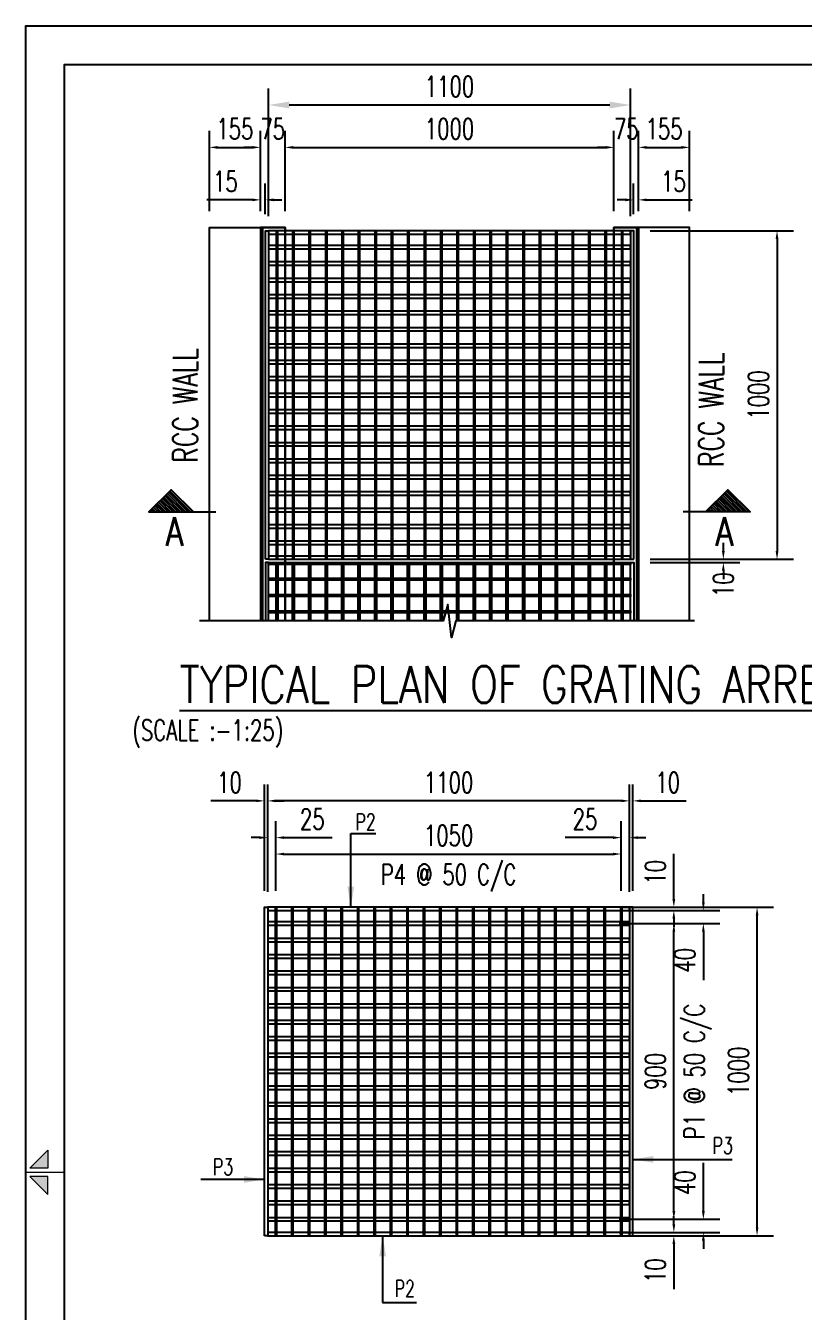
# Model space of a CAD drawing. Header units: millimetres. Extents: x 1837596 to 1857336, y 67577 to 95495.
# Drawn here: x 1837596 to 1847065, y 79832 to 95495 of the extents above; entities that cross this region are included whole.
import ezdxf
from ezdxf.enums import TextEntityAlignment as Align

# ---------------------------------------------------------------- set-up
doc = ezdxf.new("R2010")
doc.units = ezdxf.units.MM
doc.header["$MEASUREMENT"] = 0
doc.header["$PDMODE"] = 35
doc.linetypes.add('CONTIN', pattern=[0])
for name, color, linetype in [('PNA', 8, 'Continuous'), ('S-BEAM OUTER', 4, 'Continuous'), ('S-COLUMN', 1, 'Continuous'), ('S-TEXT', 2, 'Continuous'), ('S-TITAL', 6, 'Continuous'), ('TEXT (SHEET)', 4, 'Continuous')]:
    doc.layers.add(name, color=color, linetype=linetype)
doc.layers.add('TEXT', color=7, linetype='Continuous', lineweight=0)
doc.styles.add('ROMANS', font='simplex.shx', dxfattribs={"width": 0.7})
doc.dimstyles.new('dim25', dxfattribs={"dimtxt": 250, "dimasz": 250, "dimexe": 200, "dimexo": 200, "dimgap": 100, "dimtad": 1, "dimdec": 0, "dimlfac": 0.25, "dimzin": 0, "dimdsep": 46, "dimtxsty": 'ROMANS', "dimcen": 0, "dimclrd": 5, "dimclre": 5, "dimclrt": 4, "dimadec": 0, "dimazin": 0, "dimtfac": 1, "dimtdec": 0, "dimtix": 1, "dimtofl": 0, "dimtmove": 2, "dimatfit": 3, "dimfxl": 0, "dimtolj": 1, "dimtzin": 0, "dimlwd": -1, "dimlwe": -1, "dimarcsym": 0})
pattern_1 = [(315, (1764768.894, 91417.851), (-15.2387667, -15.2387667), [])]

# ---------------------------------------------------------------- blocks, each defined once
blk = doc.blocks.new('A$C0b5082fa')
h = blk.add_hatch(color=150)
h.dxf.hatch_style = 1
h.paths.add_polyline_path([(-1022.5, 5), (-1027.5, 5), (-1027.5, -5), (-1022.5, -5)])
h.paths.add_polyline_path([(-1072.5, 5), (-1077.5, 5), (-1077.5, -5), (-1072.5, -5)])
h.paths.add_polyline_path([(-72.5, 5), (-77.5, 5), (-77.5, -5), (-72.5, -5)])
h.paths.add_polyline_path([(-22.5, 5), (-27.5, 5), (-27.5, -5), (-22.5, -5)])
h.paths.add_polyline_path([(-972.5, 5), (-977.5, 5), (-977.5, -5), (-972.5, -5)])
h.paths.add_polyline_path([(-922.5, 5), (-927.5, 5), (-927.5, -5), (-922.5, -5)])
h.paths.add_polyline_path([(-872.5, 5), (-877.5, 5), (-877.5, -5), (-872.5, -5)])
h.paths.add_polyline_path([(-822.5, 5), (-827.5, 5), (-827.5, -5), (-822.5, -5)])
h.paths.add_polyline_path([(-772.5, 5), (-777.5, 5), (-777.5, -5), (-772.5, -5)])
h.paths.add_polyline_path([(-722.5, 5), (-727.5, 5), (-727.5, -5), (-722.5, -5)])
h.paths.add_polyline_path([(-672.5, 5), (-677.5, 5), (-677.5, -5), (-672.5, -5)])
h.paths.add_polyline_path([(-622.5, 5), (-627.5, 5), (-627.5, -5), (-622.5, -5)])
h.paths.add_polyline_path([(-572.5, 5), (-577.5, 5), (-577.5, -5), (-572.5, -5)])
h.paths.add_polyline_path([(-522.5, 5), (-527.5, 5), (-527.5, -5), (-522.5, -5)])
h.paths.add_polyline_path([(-472.5, 5), (-477.5, 5), (-477.5, -5), (-472.5, -5)])
h.paths.add_polyline_path([(-422.5, 5), (-427.5, 5), (-427.5, -5), (-422.5, -5)])
h.paths.add_polyline_path([(-372.5, 5), (-377.5, 5), (-377.5, -5), (-372.5, -5)])
h.paths.add_polyline_path([(-322.5, 5), (-327.5, 5), (-327.5, -5), (-322.5, -5)])
h.paths.add_polyline_path([(-272.5, 5), (-277.5, 5), (-277.5, -5), (-272.5, -5)])
h.paths.add_polyline_path([(-222.5, 5), (-227.5, 5), (-227.5, -5), (-222.5, -5)])
h.paths.add_polyline_path([(-172.5, 5), (-177.5, 5), (-177.5, -5), (-172.5, -5)])
h.paths.add_polyline_path([(-122.5, 5), (-127.5, 5), (-127.5, -5), (-122.5, -5)])
at = {"color": 190, "linetype": 'CONTIN'}
blk.add_lwpolyline([(-1100, -5), (0, -5), (0, 5), (-1100, 5)], close=True, dxfattribs=at)
blk = doc.blocks.new('A$Cda1cfbfa')
at = {"color": 190, "linetype": 'CONTIN'}
for points in [[(-1035, 0), (-1035, 1000), (-1025, 1000), (-1025, 0)], [(85, 0), (85, 1000), (75, 1000), (75, 0)]]:
    blk.add_lwpolyline(points, close=True, dxfattribs=at)
at = {"color": 134, "linetype": 'CONTIN'}
for points in [[(-1002.5, 1000), (-1002.5, 0), (-997.5, 0), (-997.5, 1000)], [(-952.5, 1000), (-952.5, 0), (-947.5, 0), (-947.5, 1000)], [(-902.5, 1000), (-902.5, 0), (-897.5, 0), (-897.5, 1000)], [(-852.5, 1000), (-852.5, 0), (-847.5, 0), (-847.5, 1000)], [(-802.5, 1000), (-802.5, 0), (-797.5, 0), (-797.5, 1000)], [(-752.5, 1000), (-752.5, 0), (-747.5, 0), (-747.5, 1000)], [(-702.5, 1000), (-702.5, 0), (-697.5, 0), (-697.5, 1000)], [(-652.5, 1000), (-652.5, 0), (-647.5, 0), (-647.5, 1000)], [(-602.5, 1000), (-602.5, 0), (-597.5, 0), (-597.5, 1000)], [(-552.5, 1000), (-552.5, 0), (-547.5, 0), (-547.5, 1000)], [(-502.5, 1000), (-502.5, 0), (-497.5, 0), (-497.5, 1000)], [(-452.5, 1000), (-452.5, 0), (-447.5, 0), (-447.5, 1000)], [(-402.5, 1000), (-402.5, 0), (-397.5, 0), (-397.5, 1000)], [(-352.5, 1000), (-352.5, 0), (-347.5, 0), (-347.5, 1000)], [(-302.5, 1000), (-302.5, 0), (-297.5, 0), (-297.5, 1000)], [(-252.5, 1000), (-252.5, 0), (-247.5, 0), (-247.5, 1000)], [(-202.5, 1000), (-202.5, 0), (-197.5, 0), (-197.5, 1000)], [(-152.5, 1000), (-152.5, 0), (-147.5, 0), (-147.5, 1000)], [(-102.5, 1000), (-102.5, 0), (-97.5, 0), (-97.5, 1000)], [(-52.5, 1000), (-52.5, 0), (-47.5, 0), (-47.5, 1000)], [(-2.5, 1000), (-2.5, 0), (2.5, 0), (2.5, 1000)], [(47.5, 1000), (47.5, 0), (52.5, 0), (52.5, 1000)]]:
    blk.add_lwpolyline(points, close=True, dxfattribs=at)
at = {"color": 3}
for p in [(75, 995), (75, 950), (75, 900), (75, 850), (75, 800), (75, 750), (75, 700), (75, 650), (75, 600), (75, 550), (75, 500), (75, 450), (75, 400), (75, 350), (75, 300), (75, 250), (75, 200), (75, 150), (75, 100), (75, 50), (75, 5)]:
    blk.add_blockref('A$C0b5082fa', p, dxfattribs=at)
blk = doc.blocks.new('*D9')
at = {"color": 5}
for p, q in [((1839830, 93239), (1839830, 94214)), ((1840450, 93239), (1840450, 94214)), ((1839930, 94014), (1840350, 94014))]:
    blk.add_line(p, q, dxfattribs=at)
for points in [[(1839930, 94031), (1839930, 93997), (1839830, 94014)], [(1840350, 94031), (1840350, 93997), (1840450, 94014)]]:
    blk.add_solid(points, dxfattribs=at)
at = {"layer": 'Defpoints', "color": 0}
for p in [(1840450, 94014), (1839830, 93039), (1840450, 93039)]:
    blk.add_point(p, dxfattribs=at)
at = {"color": 4, "insert": (1840140, 94239), "char_height": 250, "attachment_point": 5, "style": 'ROMANS'}
blk.add_mtext('\\A1;155', dxfattribs=at)
blk = doc.blocks.new('*D10')
at = {"color": 5}
for p, q in [((1840450, 93239), (1840450, 94214)), ((1840750, 93239), (1840750, 94214)), ((1840350, 94014), (1840250, 94014)), ((1840850, 94014), (1840950, 94014))]:
    blk.add_line(p, q, dxfattribs=at)
for points in [[(1840350, 94031), (1840350, 93997), (1840450, 94014)], [(1840850, 94031), (1840850, 93997), (1840750, 94014)]]:
    blk.add_solid(points, dxfattribs=at)
at = {"layer": 'Defpoints', "color": 0}
for p in [(1840750, 94014), (1840450, 93039), (1840750, 93039)]:
    blk.add_point(p, dxfattribs=at)
at = {"color": 4, "insert": (1840600, 94239), "char_height": 250, "attachment_point": 5, "style": 'ROMANS'}
blk.add_mtext('\\A1;75', dxfattribs=at)
blk = doc.blocks.new('*D11')
at = {"color": 5}
for p, q in [((1840750, 93239), (1840750, 94214)), ((1844750, 93239), (1844750, 94214)), ((1840850, 94014), (1844650, 94014))]:
    blk.add_line(p, q, dxfattribs=at)
for points in [[(1840850, 94031), (1840850, 93997), (1840750, 94014)], [(1844650, 94031), (1844650, 93997), (1844750, 94014)]]:
    blk.add_solid(points, dxfattribs=at)
at = {"layer": 'Defpoints', "color": 0}
for p in [(1844750, 94014), (1840750, 93039), (1844750, 93039)]:
    blk.add_point(p, dxfattribs=at)
at = {"color": 4, "insert": (1842750, 94239), "char_height": 250, "attachment_point": 5, "style": 'ROMANS'}
blk.add_mtext('\\A1;1000', dxfattribs=at)
blk = doc.blocks.new('*D12')
at = {"color": 5}
for p, q in [((1844750, 93239), (1844750, 94214)), ((1845050, 93239), (1845050, 94214)), ((1844650, 94014), (1844550, 94014)), ((1845150, 94014), (1845250, 94014))]:
    blk.add_line(p, q, dxfattribs=at)
for points in [[(1844650, 94031), (1844650, 93997), (1844750, 94014)], [(1845150, 94031), (1845150, 93997), (1845050, 94014)]]:
    blk.add_solid(points, dxfattribs=at)
at = {"layer": 'Defpoints', "color": 0}
for p in [(1845050, 94014), (1844750, 93039), (1845050, 93039)]:
    blk.add_point(p, dxfattribs=at)
at = {"color": 4, "insert": (1844900, 94239), "char_height": 250, "attachment_point": 5, "style": 'ROMANS'}
blk.add_mtext('\\A1;75', dxfattribs=at)
blk = doc.blocks.new('*D13')
at = {"color": 5}
for p, q in [((1845050, 93239), (1845050, 94214)), ((1845670, 93239), (1845670, 94214)), ((1845150, 94014), (1845570, 94014))]:
    blk.add_line(p, q, dxfattribs=at)
for points in [[(1845150, 94031), (1845150, 93997), (1845050, 94014)], [(1845570, 94031), (1845570, 93997), (1845670, 94014)]]:
    blk.add_solid(points, dxfattribs=at)
at = {"layer": 'Defpoints', "color": 0}
for p in [(1845670, 94014), (1845050, 93039), (1845670, 93039)]:
    blk.add_point(p, dxfattribs=at)
at = {"color": 4, "insert": (1845360, 94239), "char_height": 250, "attachment_point": 5, "style": 'ROMANS'}
blk.add_mtext('\\A1;155', dxfattribs=at)
blk = doc.blocks.new('*D14')
at = {"color": 5}
for p, q in [((1844990, 93199), (1844990, 93575)), ((1845050, 93239), (1845050, 93575)), ((1844890, 93375), (1844790, 93375)), ((1845150, 93375), (1845700, 93375))]:
    blk.add_line(p, q, dxfattribs=at)
for points in [[(1844890, 93392), (1844890, 93358), (1844990, 93375)], [(1845150, 93392), (1845150, 93358), (1845050, 93375)]]:
    blk.add_solid(points, dxfattribs=at)
at = {"layer": 'Defpoints', "color": 0}
for p in [(1845050, 93375), (1845050, 93039), (1844990, 92999)]:
    blk.add_point(p, dxfattribs=at)
at = {"color": 4, "insert": (1845475, 93600), "char_height": 250, "attachment_point": 5, "style": 'ROMANS'}
blk.add_mtext('\\A1;15', dxfattribs=at)
blk = doc.blocks.new('*D15')
at = {"color": 5}
for p, q in [((1845167, 84764), (1846691, 84764)), ((1846491, 80864), (1846491, 84664)), ((1844827, 80764), (1846691, 80764))]:
    blk.add_line(p, q, dxfattribs=at)
for points in [[(1846475, 84664), (1846508, 84664), (1846491, 84764)], [(1846475, 80864), (1846508, 80864), (1846491, 80764)]]:
    blk.add_solid(points, dxfattribs=at)
at = {"layer": 'Defpoints', "color": 0}
for p in [(1844967, 84764), (1846491, 84764), (1844627, 80764)]:
    blk.add_point(p, dxfattribs=at)
at = {"color": 4, "insert": (1846266, 82764), "char_height": 250, "attachment_point": 5, "rotation": 90, "style": 'ROMANS'}
blk.add_mtext('\\A1;1000', dxfattribs=at)
blk = doc.blocks.new('*D16')
at = {"color": 5}
for p, q in [((1840539, 84964), (1840539, 86258)), ((1844939, 84964), (1844939, 86258)), ((1844839, 86058), (1840639, 86058))]:
    blk.add_line(p, q, dxfattribs=at)
for points in [[(1840639, 86075), (1840639, 86042), (1840539, 86058)], [(1844839, 86075), (1844839, 86042), (1844939, 86058)]]:
    blk.add_solid(points, dxfattribs=at)
at = {"layer": 'Defpoints', "color": 0}
for p in [(1840539, 86058), (1840539, 84764), (1844939, 84764)]:
    blk.add_point(p, dxfattribs=at)
at = {"color": 4, "insert": (1842739, 86283), "char_height": 250, "attachment_point": 5, "style": 'ROMANS'}
blk.add_mtext('\\A1;1100', dxfattribs=at)
blk = doc.blocks.new('*D17')
at = {"color": 5}
for p, q in [((1845479, 80904), (1845479, 81004)), ((1844815, 80804), (1845679, 80804)), ((1844839, 80764), (1845679, 80764)), ((1845479, 80664), (1845479, 80114))]:
    blk.add_line(p, q, dxfattribs=at)
for points in [[(1845462, 80904), (1845496, 80904), (1845479, 80804)], [(1845462, 80664), (1845496, 80664), (1845479, 80764)]]:
    blk.add_solid(points, dxfattribs=at)
at = {"layer": 'Defpoints', "color": 0}
for p in [(1844615, 80804), (1844639, 80764), (1845479, 80804)]:
    blk.add_point(p, dxfattribs=at)
at = {"color": 4, "insert": (1845254, 80339), "char_height": 250, "attachment_point": 5, "rotation": 90, "style": 'ROMANS'}
blk.add_mtext('\\A1;10', dxfattribs=at)
blk = doc.blocks.new('*D18')
at = {"color": 5}
for p, q in [((1845838, 81064), (1845838, 81651)), ((1844815, 80964), (1846038, 80964)), ((1844815, 80804), (1846038, 80804)), ((1845838, 80704), (1845838, 80604))]:
    blk.add_line(p, q, dxfattribs=at)
for points in [[(1845821, 81064), (1845855, 81064), (1845838, 80964)], [(1845821, 80704), (1845855, 80704), (1845838, 80804)]]:
    blk.add_solid(points, dxfattribs=at)
at = {"layer": 'Defpoints', "color": 0}
for p in [(1844615, 80964), (1845838, 80964), (1844615, 80804)]:
    blk.add_point(p, dxfattribs=at)
at = {"color": 4, "insert": (1845613, 81410), "char_height": 250, "attachment_point": 5, "rotation": 90, "style": 'ROMANS'}
blk.add_mtext('\\A1;40', dxfattribs=at)
blk = doc.blocks.new('*D19')
at = {"color": 5}
for p, q in [((1845155, 84564), (1845679, 84564)), ((1845479, 81064), (1845479, 84464)), ((1844815, 80964), (1845679, 80964))]:
    blk.add_line(p, q, dxfattribs=at)
for points in [[(1845462, 84464), (1845496, 84464), (1845479, 84564)], [(1845462, 81064), (1845496, 81064), (1845479, 80964)]]:
    blk.add_solid(points, dxfattribs=at)
at = {"layer": 'Defpoints', "color": 0}
for p in [(1844955, 84564), (1845479, 84564), (1844615, 80964)]:
    blk.add_point(p, dxfattribs=at)
at = {"color": 4, "char_height": 250, "attachment_point": 5, "rotation": 90, "style": 'ROMANS'}
for s, insert in [('\\A1;P1 @ 50 C/C', (1845770, 82764)), ('\\A1;900', (1845254, 82764))]:
    blk.add_mtext(s, dxfattribs=dict(at, insert=insert))
blk = doc.blocks.new('*D20')
at = {"color": 5}
for p, q in [((1840499, 84964), (1840499, 86258)), ((1840539, 84964), (1840539, 86258)), ((1840399, 86058), (1839849, 86058)), ((1840639, 86058), (1840739, 86058))]:
    blk.add_line(p, q, dxfattribs=at)
for points in [[(1840399, 86075), (1840399, 86042), (1840499, 86058)], [(1840639, 86075), (1840639, 86042), (1840539, 86058)]]:
    blk.add_solid(points, dxfattribs=at)
at = {"layer": 'Defpoints', "color": 0}
for p in [(1840539, 86058), (1840499, 84764), (1840539, 84764)]:
    blk.add_point(p, dxfattribs=at)
at = {"color": 4, "insert": (1840074, 86283), "char_height": 250, "attachment_point": 5, "style": 'ROMANS'}
blk.add_mtext('\\A1;10', dxfattribs=at)
blk = doc.blocks.new('*D21')
at = {"color": 5}
for p, q in [((1840639, 84964), (1840639, 85611)), ((1844839, 84964), (1844839, 85611)), ((1840739, 85411), (1844739, 85411))]:
    blk.add_line(p, q, dxfattribs=at)
for points in [[(1840739, 85427), (1840739, 85394), (1840639, 85411)], [(1844739, 85427), (1844739, 85394), (1844839, 85411)]]:
    blk.add_solid(points, dxfattribs=at)
at = {"layer": 'Defpoints', "color": 0}
for p in [(1844839, 85411), (1840639, 84764), (1844839, 84764)]:
    blk.add_point(p, dxfattribs=at)
at = {"color": 4, "char_height": 250, "attachment_point": 5, "style": 'ROMANS'}
for s, insert in [('\\A1;1050', (1842739, 85636)), ('\\A1;P4 @ 50 C/C', (1842739, 85120))]:
    blk.add_mtext(s, dxfattribs=dict(at, insert=insert))
blk = doc.blocks.new('*D22')
at = {"color": 5}
for p, q in [((1840539, 84952), (1840539, 85811)), ((1840639, 84964), (1840639, 85811)), ((1840439, 85611), (1840339, 85611)), ((1840739, 85611), (1841323, 85611))]:
    blk.add_line(p, q, dxfattribs=at)
for points in [[(1840439, 85627), (1840439, 85594), (1840539, 85611)], [(1840739, 85627), (1840739, 85594), (1840639, 85611)]]:
    blk.add_solid(points, dxfattribs=at)
at = {"layer": 'Defpoints', "color": 0}
for p in [(1840539, 85611), (1840539, 84752), (1840639, 84764)]:
    blk.add_point(p, dxfattribs=at)
at = {"color": 4, "insert": (1841081, 85836), "char_height": 250, "attachment_point": 5, "style": 'ROMANS'}
blk.add_mtext('\\A1;25', dxfattribs=at)
blk = doc.blocks.new('*D23')
at = {"color": 5}
for p, q in [((1845190, 92999), (1846934, 92999)), ((1846734, 92899), (1846734, 89099)), ((1845190, 88999), (1846934, 88999))]:
    blk.add_line(p, q, dxfattribs=at)
for points in [[(1846717, 92899), (1846751, 92899), (1846734, 92999)], [(1846717, 89099), (1846751, 89099), (1846734, 88999)]]:
    blk.add_solid(points, dxfattribs=at)
at = {"layer": 'Defpoints', "color": 0}
for p in [(1844990, 92999), (1844990, 88999), (1846734, 88999)]:
    blk.add_point(p, dxfattribs=at)
at = {"color": 4, "insert": (1846509, 90999), "char_height": 250, "attachment_point": 5, "rotation": 90, "style": 'ROMANS'}
blk.add_mtext('\\A1;1000', dxfattribs=at)
blk = doc.blocks.new('*D24')
at = {"color": 5}
for p, q in [((1846081, 89099), (1846081, 89199)), ((1845190, 88999), (1846281, 88999)), ((1845190, 88959), (1846281, 88959)), ((1846081, 88859), (1846081, 88759))]:
    blk.add_line(p, q, dxfattribs=at)
for points in [[(1846064, 89099), (1846098, 89099), (1846081, 88999)], [(1846064, 88859), (1846098, 88859), (1846081, 88959)]]:
    blk.add_solid(points, dxfattribs=at)
at = {"layer": 'Defpoints', "color": 0}
for p in [(1844990, 88999), (1844990, 88959), (1846081, 88959)]:
    blk.add_point(p, dxfattribs=at)
at = {"color": 4, "insert": (1846081, 88689), "char_height": 250, "attachment_point": 5, "rotation": 90, "style": 'ROMANS'}
blk.add_mtext('\\A1;10', dxfattribs=at)
blk = doc.blocks.new('*D25')
at = {"color": 5}
for p, q in [((1840450, 93239), (1840450, 93575)), ((1840510, 93199), (1840510, 93575)), ((1840350, 93375), (1839800, 93375)), ((1840610, 93375), (1840710, 93375))]:
    blk.add_line(p, q, dxfattribs=at)
for points in [[(1840350, 93392), (1840350, 93358), (1840450, 93375)], [(1840610, 93392), (1840610, 93358), (1840510, 93375)]]:
    blk.add_solid(points, dxfattribs=at)
at = {"layer": 'Defpoints', "color": 0}
for p in [(1840450, 93375), (1840450, 93039), (1840510, 92999)]:
    blk.add_point(p, dxfattribs=at)
at = {"color": 4, "insert": (1840025, 93600), "char_height": 250, "attachment_point": 5, "style": 'ROMANS'}
blk.add_mtext('\\A1;15', dxfattribs=at)
blk = doc.blocks.new('MID')
at = {"layer": 'TEXT'}
for p, q in [((8.94, 1.07), (4.27, 5.74)), ((4.27, 5.74), (4.27, 1.07)), ((0, 0), (10, 0)), ((4.27, 1.07), (8.94, 1.07)), ((8.94, -1.07), (4.27, -5.74)), ((4.27, -1.07), (8.94, -1.07)), ((4.27, -5.74), (4.27, -1.07))]:
    blk.add_line(p, q, dxfattribs=at)
for points in [[(4.27, 5.74), (8.94, 1.07), (4.27, 1.07)], [(4.27, -5.74), (8.94, -1.07), (4.27, -1.07)]]:
    blk.add_solid(points, dxfattribs=at)
blk = doc.blocks.new('A4')
at = {"layer": 'PNA', "color": 4}
blk.add_lwpolyline([(261008, -3862), (241268, -3862), (241268, 24056), (261008, 24056)], close=True, dxfattribs=at)
at = {"layer": 'PNA', "color": 3}
blk.add_lwpolyline([(260538, -3392), (241738, -3392), (241738, 23586), (260538, 23586)], close=True, dxfattribs=at)
at = {"layer": 'TEXT (SHEET)', "color": 4, "xscale": -47, "yscale": 47, "zscale": 47}
blk.add_blockref('MID', (241738, 10097), dxfattribs=at)
blk = doc.blocks.new('*D34')
at = {"color": 5}
for p, q in [((1844939, 84964), (1844939, 86258)), ((1844979, 84964), (1844979, 86258)), ((1844839, 86058), (1844739, 86058)), ((1845079, 86058), (1845629, 86058))]:
    blk.add_line(p, q, dxfattribs=at)
for points in [[(1844839, 86075), (1844839, 86042), (1844939, 86058)], [(1845079, 86075), (1845079, 86042), (1844979, 86058)]]:
    blk.add_solid(points, dxfattribs=at)
at = {"layer": 'Defpoints', "color": 0}
for p in [(1844939, 86058), (1844939, 84764), (1844979, 84764)]:
    blk.add_point(p, dxfattribs=at)
at = {"color": 4, "insert": (1845404, 86283), "char_height": 250, "attachment_point": 5, "style": 'ROMANS'}
blk.add_mtext('\\A1;10', dxfattribs=at)
blk = doc.blocks.new('*D35')
at = {"color": 5}
for p, q in [((1844839, 84964), (1844839, 85811)), ((1844939, 84952), (1844939, 85811)), ((1844739, 85611), (1844156, 85611)), ((1845039, 85611), (1845139, 85611))]:
    blk.add_line(p, q, dxfattribs=at)
for points in [[(1844739, 85627), (1844739, 85594), (1844839, 85611)], [(1845039, 85627), (1845039, 85594), (1844939, 85611)]]:
    blk.add_solid(points, dxfattribs=at)
at = {"layer": 'Defpoints', "color": 0}
for p in [(1844939, 85611), (1844839, 84764), (1844939, 84752)]:
    blk.add_point(p, dxfattribs=at)
at = {"color": 4, "insert": (1844398, 85836), "char_height": 250, "attachment_point": 5, "style": 'ROMANS'}
blk.add_mtext('\\A1;25', dxfattribs=at)
blk = doc.blocks.new('*D36')
at = {"color": 5}
for p, q in [((1845479, 84864), (1845479, 85414)), ((1844839, 84764), (1845679, 84764)), ((1844815, 84724), (1845679, 84724)), ((1845479, 84624), (1845479, 84524))]:
    blk.add_line(p, q, dxfattribs=at)
for points in [[(1845462, 84864), (1845496, 84864), (1845479, 84764)], [(1845462, 84624), (1845496, 84624), (1845479, 84724)]]:
    blk.add_solid(points, dxfattribs=at)
at = {"layer": 'Defpoints', "color": 0}
for p in [(1844639, 84764), (1844615, 84724), (1845479, 84724)]:
    blk.add_point(p, dxfattribs=at)
at = {"color": 4, "insert": (1845254, 85189), "char_height": 250, "attachment_point": 5, "rotation": 90, "style": 'ROMANS'}
blk.add_mtext('\\A1;10', dxfattribs=at)
blk = doc.blocks.new('*D37')
at = {"color": 5}
for p, q in [((1845838, 84824), (1845838, 84924)), ((1844815, 84724), (1846038, 84724)), ((1844815, 84564), (1846038, 84564)), ((1845838, 84464), (1845838, 83876))]:
    blk.add_line(p, q, dxfattribs=at)
for points in [[(1845821, 84824), (1845855, 84824), (1845838, 84724)], [(1845821, 84464), (1845855, 84464), (1845838, 84564)]]:
    blk.add_solid(points, dxfattribs=at)
at = {"layer": 'Defpoints', "color": 0}
for p in [(1844615, 84724), (1844615, 84564), (1845838, 84564)]:
    blk.add_point(p, dxfattribs=at)
at = {"color": 4, "insert": (1845613, 84118), "char_height": 250, "attachment_point": 5, "rotation": 90, "style": 'ROMANS'}
blk.add_mtext('\\A1;40', dxfattribs=at)
blk = doc.blocks.new('*D6')
at = {"color": 5}
for p, q in [((1840550, 93175), (1840550, 94730)), ((1844950, 93175), (1844950, 94730)), ((1840800, 94530), (1844700, 94530))]:
    blk.add_line(p, q, dxfattribs=at)
for points in [[(1840800, 94571), (1840800, 94488), (1840550, 94530)], [(1844700, 94571), (1844700, 94488), (1844950, 94530)]]:
    blk.add_solid(points, dxfattribs=at)
at = {"layer": 'Defpoints', "color": 0}
for p in [(1844950, 94530), (1840550, 92975), (1844950, 92975)]:
    blk.add_point(p, dxfattribs=at)
at = {"color": 4, "insert": (1842750, 94755), "char_height": 250, "attachment_point": 5, "style": 'ROMANS'}
blk.add_mtext('\\A1;1100', dxfattribs=at)

msp = doc.modelspace()

# ---------------------------------------------------------------- hatches: boundary and pattern name
h = msp.add_hatch(color=150)
h.dxf.hatch_style = 1
h.paths.add_polyline_path([(1840860.4, 88934.8), (1840840.4, 88934.8), (1840840.4, 88958.8), (1840860.4, 88958.8)])
h.paths.add_polyline_path([(1840660.4, 88934.8), (1840640.4, 88934.8), (1840640.4, 88958.8), (1840660.4, 88958.8)])
h.paths.add_polyline_path([(1844660.4, 88934.8), (1844640.4, 88934.8), (1844640.4, 88958.8), (1844660.4, 88958.8)])
h.paths.add_polyline_path([(1844860.4, 88934.8), (1844840.4, 88934.8), (1844840.4, 88958.8), (1844860.4, 88958.8)])
h.paths.add_polyline_path([(1841060.4, 88934.8), (1841040.4, 88934.8), (1841040.4, 88958.8), (1841060.4, 88958.8)])
h.paths.add_polyline_path([(1841260.4, 88934.8), (1841240.4, 88934.8), (1841240.4, 88958.8), (1841260.4, 88958.8)])
h.paths.add_polyline_path([(1841460.4, 88934.8), (1841440.4, 88934.8), (1841440.4, 88958.8), (1841460.4, 88958.8)])
h.paths.add_polyline_path([(1841660.4, 88934.8), (1841640.4, 88934.8), (1841640.4, 88958.8), (1841660.4, 88958.8)])
h.paths.add_polyline_path([(1841860.4, 88934.8), (1841840.4, 88934.8), (1841840.4, 88958.8), (1841860.4, 88958.8)])
h.paths.add_polyline_path([(1842060.4, 88934.8), (1842040.4, 88934.8), (1842040.4, 88958.8), (1842060.4, 88958.8)])
h.paths.add_polyline_path([(1842260.4, 88934.8), (1842240.4, 88934.8), (1842240.4, 88958.8), (1842260.4, 88958.8)])
h.paths.add_polyline_path([(1842460.4, 88934.8), (1842440.4, 88934.8), (1842440.4, 88958.8), (1842460.4, 88958.8)])
h.paths.add_polyline_path([(1842660.4, 88934.8), (1842640.4, 88934.8), (1842640.4, 88958.8), (1842660.4, 88958.8)])
h.paths.add_polyline_path([(1842860.4, 88934.8), (1842840.4, 88934.8), (1842840.4, 88958.8), (1842860.4, 88958.8)])
h.paths.add_polyline_path([(1843060.4, 88934.8), (1843040.4, 88934.8), (1843040.4, 88958.8), (1843060.4, 88958.8)])
h.paths.add_polyline_path([(1843260.4, 88934.8), (1843240.4, 88934.8), (1843240.4, 88958.8), (1843260.4, 88958.8)])
h.paths.add_polyline_path([(1843460.4, 88934.8), (1843440.4, 88934.8), (1843440.4, 88958.8), (1843460.4, 88958.8)])
h.paths.add_polyline_path([(1843660.4, 88934.8), (1843640.4, 88934.8), (1843640.4, 88958.8), (1843660.4, 88958.8)])
h.paths.add_polyline_path([(1843860.4, 88934.8), (1843840.4, 88934.8), (1843840.4, 88958.8), (1843860.4, 88958.8)])
h.paths.add_polyline_path([(1844060.4, 88934.8), (1844040.4, 88934.8), (1844040.4, 88958.8), (1844060.4, 88958.8)])
h.paths.add_polyline_path([(1844260.4, 88934.8), (1844240.4, 88934.8), (1844240.4, 88958.8), (1844260.4, 88958.8)])
h.paths.add_polyline_path([(1844460.4, 88934.8), (1844440.4, 88934.8), (1844440.4, 88958.8), (1844460.4, 88958.8)])
h = msp.add_hatch(color=150)
h.dxf.hatch_style = 1
h.paths.add_polyline_path([(1840860.4, 88746.8), (1840840.4, 88746.8), (1840840.4, 88770.8), (1840860.4, 88770.8)])
h.paths.add_polyline_path([(1840660.4, 88746.8), (1840640.4, 88746.8), (1840640.4, 88770.8), (1840660.4, 88770.8)])
h.paths.add_polyline_path([(1844660.4, 88746.8), (1844640.4, 88746.8), (1844640.4, 88770.8), (1844660.4, 88770.8)])
h.paths.add_polyline_path([(1844860.4, 88746.8), (1844840.4, 88746.8), (1844840.4, 88770.8), (1844860.4, 88770.8)])
h.paths.add_polyline_path([(1841060.4, 88746.8), (1841040.4, 88746.8), (1841040.4, 88770.8), (1841060.4, 88770.8)])
h.paths.add_polyline_path([(1841260.4, 88746.8), (1841240.4, 88746.8), (1841240.4, 88770.8), (1841260.4, 88770.8)])
h.paths.add_polyline_path([(1841460.4, 88746.8), (1841440.4, 88746.8), (1841440.4, 88770.8), (1841460.4, 88770.8)])
h.paths.add_polyline_path([(1841660.4, 88746.8), (1841640.4, 88746.8), (1841640.4, 88770.8), (1841660.4, 88770.8)])
h.paths.add_polyline_path([(1841860.4, 88746.8), (1841840.4, 88746.8), (1841840.4, 88770.8), (1841860.4, 88770.8)])
h.paths.add_polyline_path([(1842060.4, 88746.8), (1842040.4, 88746.8), (1842040.4, 88770.8), (1842060.4, 88770.8)])
h.paths.add_polyline_path([(1842260.4, 88746.8), (1842240.4, 88746.8), (1842240.4, 88770.8), (1842260.4, 88770.8)])
h.paths.add_polyline_path([(1842460.4, 88746.8), (1842440.4, 88746.8), (1842440.4, 88770.8), (1842460.4, 88770.8)])
h.paths.add_polyline_path([(1842660.4, 88746.8), (1842640.4, 88746.8), (1842640.4, 88770.8), (1842660.4, 88770.8)])
h.paths.add_polyline_path([(1842860.4, 88746.8), (1842840.4, 88746.8), (1842840.4, 88770.8), (1842860.4, 88770.8)])
h.paths.add_polyline_path([(1843060.4, 88746.8), (1843040.4, 88746.8), (1843040.4, 88770.8), (1843060.4, 88770.8)])
h.paths.add_polyline_path([(1843260.4, 88746.8), (1843240.4, 88746.8), (1843240.4, 88770.8), (1843260.4, 88770.8)])
h.paths.add_polyline_path([(1843460.4, 88746.8), (1843440.4, 88746.8), (1843440.4, 88770.8), (1843460.4, 88770.8)])
h.paths.add_polyline_path([(1843660.4, 88746.8), (1843640.4, 88746.8), (1843640.4, 88770.8), (1843660.4, 88770.8)])
h.paths.add_polyline_path([(1843860.4, 88746.8), (1843840.4, 88746.8), (1843840.4, 88770.8), (1843860.4, 88770.8)])
h.paths.add_polyline_path([(1844060.4, 88746.8), (1844040.4, 88746.8), (1844040.4, 88770.8), (1844060.4, 88770.8)])
h.paths.add_polyline_path([(1844260.4, 88746.8), (1844240.4, 88746.8), (1844240.4, 88770.8), (1844260.4, 88770.8)])
h.paths.add_polyline_path([(1844460.4, 88746.8), (1844440.4, 88746.8), (1844440.4, 88770.8), (1844460.4, 88770.8)])
h = msp.add_hatch(color=150)
h.dxf.hatch_style = 1
h.paths.add_polyline_path([(1840860.4, 88546.8), (1840840.4, 88546.8), (1840840.4, 88570.8), (1840860.4, 88570.8)])
h.paths.add_polyline_path([(1840660.4, 88546.8), (1840640.4, 88546.8), (1840640.4, 88570.8), (1840660.4, 88570.8)])
h.paths.add_polyline_path([(1844660.4, 88546.8), (1844640.4, 88546.8), (1844640.4, 88570.8), (1844660.4, 88570.8)])
h.paths.add_polyline_path([(1844860.4, 88546.8), (1844840.4, 88546.8), (1844840.4, 88570.8), (1844860.4, 88570.8)])
h.paths.add_polyline_path([(1841060.4, 88546.8), (1841040.4, 88546.8), (1841040.4, 88570.8), (1841060.4, 88570.8)])
h.paths.add_polyline_path([(1841260.4, 88546.8), (1841240.4, 88546.8), (1841240.4, 88570.8), (1841260.4, 88570.8)])
h.paths.add_polyline_path([(1841460.4, 88546.8), (1841440.4, 88546.8), (1841440.4, 88570.8), (1841460.4, 88570.8)])
h.paths.add_polyline_path([(1841660.4, 88546.8), (1841640.4, 88546.8), (1841640.4, 88570.8), (1841660.4, 88570.8)])
h.paths.add_polyline_path([(1841860.4, 88546.8), (1841840.4, 88546.8), (1841840.4, 88570.8), (1841860.4, 88570.8)])
h.paths.add_polyline_path([(1842060.4, 88546.8), (1842040.4, 88546.8), (1842040.4, 88570.8), (1842060.4, 88570.8)])
h.paths.add_polyline_path([(1842260.4, 88546.8), (1842240.4, 88546.8), (1842240.4, 88570.8), (1842260.4, 88570.8)])
h.paths.add_polyline_path([(1842460.4, 88546.8), (1842440.4, 88546.8), (1842440.4, 88570.8), (1842460.4, 88570.8)])
h.paths.add_polyline_path([(1842660.4, 88546.8), (1842640.4, 88546.8), (1842640.4, 88570.8), (1842660.4, 88570.8)])
h.paths.add_polyline_path([(1842860.4, 88546.8), (1842840.4, 88546.8), (1842840.4, 88570.8), (1842860.4, 88570.8)])
h.paths.add_polyline_path([(1843060.4, 88546.8), (1843040.4, 88546.8), (1843040.4, 88570.8), (1843060.4, 88570.8)])
h.paths.add_polyline_path([(1843260.4, 88546.8), (1843240.4, 88546.8), (1843240.4, 88570.8), (1843260.4, 88570.8)])
h.paths.add_polyline_path([(1843460.4, 88546.8), (1843440.4, 88546.8), (1843440.4, 88570.8), (1843460.4, 88570.8)])
h.paths.add_polyline_path([(1843660.4, 88546.8), (1843640.4, 88546.8), (1843640.4, 88570.8), (1843660.4, 88570.8)])
h.paths.add_polyline_path([(1843860.4, 88546.8), (1843840.4, 88546.8), (1843840.4, 88570.8), (1843860.4, 88570.8)])
h.paths.add_polyline_path([(1844060.4, 88546.8), (1844040.4, 88546.8), (1844040.4, 88570.8), (1844060.4, 88570.8)])
h.paths.add_polyline_path([(1844260.4, 88546.8), (1844240.4, 88546.8), (1844240.4, 88570.8), (1844260.4, 88570.8)])
h.paths.add_polyline_path([(1844460.4, 88546.8), (1844440.4, 88546.8), (1844440.4, 88570.8), (1844460.4, 88570.8)])
h = msp.add_hatch(color=150)
h.dxf.hatch_style = 1
h.paths.add_polyline_path([(1840860.4, 88346.8), (1840840.4, 88346.8), (1840840.4, 88370.8), (1840860.4, 88370.8)])
h.paths.add_polyline_path([(1840660.4, 88346.8), (1840640.4, 88346.8), (1840640.4, 88370.8), (1840660.4, 88370.8)])
h.paths.add_polyline_path([(1844660.4, 88346.8), (1844640.4, 88346.8), (1844640.4, 88370.8), (1844660.4, 88370.8)])
h.paths.add_polyline_path([(1844860.4, 88346.8), (1844840.4, 88346.8), (1844840.4, 88370.8), (1844860.4, 88370.8)])
h.paths.add_polyline_path([(1841060.4, 88346.8), (1841040.4, 88346.8), (1841040.4, 88370.8), (1841060.4, 88370.8)])
h.paths.add_polyline_path([(1841260.4, 88346.8), (1841240.4, 88346.8), (1841240.4, 88370.8), (1841260.4, 88370.8)])
h.paths.add_polyline_path([(1841460.4, 88346.8), (1841440.4, 88346.8), (1841440.4, 88370.8), (1841460.4, 88370.8)])
h.paths.add_polyline_path([(1841660.4, 88346.8), (1841640.4, 88346.8), (1841640.4, 88370.8), (1841660.4, 88370.8)])
h.paths.add_polyline_path([(1841860.4, 88346.8), (1841840.4, 88346.8), (1841840.4, 88370.8), (1841860.4, 88370.8)])
h.paths.add_polyline_path([(1842060.4, 88346.8), (1842040.4, 88346.8), (1842040.4, 88370.8), (1842060.4, 88370.8)])
h.paths.add_polyline_path([(1842260.4, 88346.8), (1842240.4, 88346.8), (1842240.4, 88370.8), (1842260.4, 88370.8)])
h.paths.add_polyline_path([(1842460.4, 88346.8), (1842440.4, 88346.8), (1842440.4, 88370.8), (1842460.4, 88370.8)])
h.paths.add_polyline_path([(1842660.4, 88346.8), (1842640.4, 88346.8), (1842640.4, 88370.8), (1842660.4, 88370.8)])
h.paths.add_polyline_path([(1842860.4, 88346.8), (1842840.4, 88346.8), (1842840.4, 88370.8), (1842860.4, 88370.8)])
h.paths.add_polyline_path([(1843060.4, 88346.8), (1843040.4, 88346.8), (1843040.4, 88370.8), (1843060.4, 88370.8)])
h.paths.add_polyline_path([(1843260.4, 88346.8), (1843240.4, 88346.8), (1843240.4, 88370.8), (1843260.4, 88370.8)])
h.paths.add_polyline_path([(1843460.4, 88346.8), (1843440.4, 88346.8), (1843440.4, 88370.8), (1843460.4, 88370.8)])
h.paths.add_polyline_path([(1843660.4, 88346.8), (1843640.4, 88346.8), (1843640.4, 88370.8), (1843660.4, 88370.8)])
h.paths.add_polyline_path([(1843860.4, 88346.8), (1843840.4, 88346.8), (1843840.4, 88370.8), (1843860.4, 88370.8)])
h.paths.add_polyline_path([(1844060.4, 88346.8), (1844040.4, 88346.8), (1844040.4, 88370.8), (1844060.4, 88370.8)])
h.paths.add_polyline_path([(1844260.4, 88346.8), (1844240.4, 88346.8), (1844240.4, 88370.8), (1844260.4, 88370.8)])
h.paths.add_polyline_path([(1844460.4, 88346.8), (1844440.4, 88346.8), (1844440.4, 88370.8), (1844460.4, 88370.8)])
at = {"layer": 'S-COLUMN', "ltscale": 5}
h = msp.add_hatch(dxfattribs=at)
h.set_pattern_fill('ANSI31', color=256, scale=172.406964, angle=-180, style=0)
h.set_pattern_definition(pattern_1)
h.paths.add_polyline_path([(1839366, 89846), (1839094.2, 89578.9), (1839637.9, 89578.9)])
h = msp.add_hatch(dxfattribs=at)
h.set_pattern_fill('ANSI31', color=256, scale=172.406964, angle=-180, style=0)
h.set_pattern_definition(pattern_1)
h.paths.add_polyline_path([(1846134.8, 89846), (1846406.7, 89578.9), (1845862.9, 89578.9)])

# ---------------------------------------------------------------- linework, layer by layer
at = {"color": 190, "linetype": 'CONTIN'}
for points in [[(1840550.4, 88248.4), (1840550.4, 88958.8), (1840510.4, 88958.8), (1840510.4, 88248.4)], [(1844950.4, 88248.4), (1844950.4, 88958.8), (1844990.4, 88958.8), (1844990.4, 88248.4)]]:
    msp.add_lwpolyline(points, dxfattribs=at)
for points in [[(1840550.4, 88958.8), (1844950.4, 88958.8), (1844950.4, 88934.8), (1840550.4, 88934.8)], [(1840550.4, 88770.8), (1844950.4, 88770.8), (1844950.4, 88746.8), (1840550.4, 88746.8)], [(1840550.4, 88570.8), (1844950.4, 88570.8), (1844950.4, 88546.8), (1840550.4, 88546.8)], [(1840550.4, 88370.8), (1844950.4, 88370.8), (1844950.4, 88346.8), (1840550.4, 88346.8)]]:
    msp.add_lwpolyline(points, close=True, dxfattribs=at)
at = {"color": 134, "linetype": 'CONTIN'}
for points in [[(1840640.4, 88248.4), (1840640.4, 88958.8), (1840660.4, 88958.8), (1840660.4, 88248.4)], [(1840840.4, 88248.4), (1840840.4, 88958.8), (1840860.4, 88958.8), (1840860.4, 88248.4)], [(1841040.4, 88248.4), (1841040.4, 88958.8), (1841060.4, 88958.8), (1841060.4, 88248.4)], [(1841240.4, 88248.4), (1841240.4, 88958.8), (1841260.4, 88958.8), (1841260.4, 88248.4)], [(1841440.4, 88248.4), (1841440.4, 88958.8), (1841460.4, 88958.8), (1841460.4, 88248.4)], [(1841640.4, 88248.4), (1841640.4, 88958.8), (1841660.4, 88958.8), (1841660.4, 88248.4)], [(1841840.4, 88248.4), (1841840.4, 88958.8), (1841860.4, 88958.8), (1841860.4, 88248.4)], [(1842040.4, 88248.4), (1842040.4, 88958.8), (1842060.4, 88958.8), (1842060.4, 88248.4)], [(1842240.4, 88248.4), (1842240.4, 88958.8), (1842260.4, 88958.8), (1842260.4, 88248.4)], [(1842440.4, 88248.4), (1842440.4, 88958.8), (1842460.4, 88958.8), (1842460.4, 88248.4)], [(1842640.4, 88248.4), (1842640.4, 88958.8), (1842660.4, 88958.8), (1842660.4, 88248.4)], [(1842840.4, 88248.4), (1842840.4, 88958.8), (1842860.4, 88958.8), (1842860.4, 88248.4)], [(1843040.4, 88248.4), (1843040.4, 88958.8), (1843060.4, 88958.8), (1843060.4, 88248.4)], [(1843240.4, 88248.4), (1843240.4, 88958.8), (1843260.4, 88958.8), (1843260.4, 88248.4)], [(1843440.4, 88248.4), (1843440.4, 88958.8), (1843460.4, 88958.8), (1843460.4, 88248.4)], [(1843640.4, 88248.4), (1843640.4, 88958.8), (1843660.4, 88958.8), (1843660.4, 88248.4)], [(1843840.4, 88248.4), (1843840.4, 88958.8), (1843860.4, 88958.8), (1843860.4, 88248.4)], [(1844040.4, 88248.4), (1844040.4, 88958.8), (1844060.4, 88958.8), (1844060.4, 88248.4)], [(1844240.4, 88248.4), (1844240.4, 88958.8), (1844260.4, 88958.8), (1844260.4, 88248.4)], [(1844440.4, 88248.4), (1844440.4, 88958.8), (1844460.4, 88958.8), (1844460.4, 88248.4)], [(1844640.4, 88248.4), (1844640.4, 88958.8), (1844660.4, 88958.8), (1844660.4, 88248.4)], [(1844840.4, 88248.4), (1844840.4, 88958.8), (1844860.4, 88958.8), (1844860.4, 88248.4)]]:
    msp.add_lwpolyline(points, dxfattribs=at)
at = {"color": 8, "linetype": 'CONTIN'}
msp.add_lwpolyline([(1845730.1, 88248.4), (1842828.2, 88248.4), (1842772.7, 88048.9), (1842728.3, 88447.9), (1842672.8, 88248.4), (1839709.6, 88248.4)], dxfattribs=at)
at = {"layer": 'S-BEAM OUTER', "color": 6}
for p, q in [((1840474.4, 93038.8), (1840474.4, 88248.4)), ((1845026.4, 93038.8), (1845026.4, 88248.4))]:
    msp.add_line(p, q, dxfattribs=at)
at = {"layer": 'S-BEAM OUTER'}
for points in [[(1839830.4, 88248.4), (1839830.4, 93038.8), (1840750.4, 93038.8), (1840750.4, 88248.4)], [(1845670.4, 88248.4), (1845670.4, 93038.8), (1844750.4, 93038.8), (1844750.4, 88248.4)]]:
    msp.add_lwpolyline(points, dxfattribs=at)
at = {"layer": 'S-BEAM OUTER', "color": 6}
for points in [[(1840750.4, 88248.4), (1840750.4, 93038.8), (1840450.4, 93038.8), (1840450.4, 88248.4)], [(1844750.4, 88248.4), (1844750.4, 93038.8), (1845050.4, 93038.8), (1845050.4, 88248.4)]]:
    msp.add_lwpolyline(points, dxfattribs=at)
at = {"layer": 'S-COLUMN'}
for points in [[(1839637.9, 89578.9), (1839366, 89846), (1839094.2, 89578.9), (1839907, 89578.9)], [(1845862.9, 89578.9), (1846134.8, 89846), (1846406.7, 89578.9), (1845593.8, 89578.9)]]:
    msp.add_lwpolyline(points, dxfattribs=at)

# ---------------------------------------------------------------- block references
msp.add_blockref('A4', (1596327.5, 71438.7))
at = {"color": 0, "xscale": 4, "yscale": 4, "zscale": 4}
for p in [(1844650.4, 88998.8), (1844639.3, 80763.8)]:
    msp.add_blockref('A$Cda1cfbfa', p, dxfattribs=at)

# ---------------------------------------------------------------- texts
at = {"color": 4, "style": 'ROMANS', "width": 0.7}
for p in [(1839686.8, 90175.5), (1846081, 90122)]:
    msp.add_text('RCC WALL', height=300, rotation=90, dxfattribs=at).set_placement(p)
for s, p in [('P2', (1841607.5, 85702.2)), ('P3', (1845950.8, 81760.7)), ('P3', (1839873.4, 81502)), ('P2', (1842083.8, 80022))]:
    msp.add_text(s, height=200, dxfattribs=at).set_placement(p)
at = {"layer": 'S-COLUMN', "style": 'ROMANS', "width": 0.8}
for p in [(1839406.2, 89337.3), (1846094.7, 89337.3)]:
    msp.add_text('A', height=350, dxfattribs=at).set_placement(p, align=Align.MIDDLE)
at = {"layer": 'S-TEXT', "insert": (1839810.2, 87043.1), "char_height": 250, "width": 16150, "attachment_point": 2, "style": 'ROMANS'}
msp.add_mtext('(SCALE :-1:25)', dxfattribs=at)
at = {"layer": 'S-TITAL', "style": 'ROMANS', "width": 0.8}
msp.add_text('%%UTYPICAL PLAN OF GRATING ARRENGEMENT', height=450, dxfattribs=at).set_placement((1844480.7, 87474.9), align=Align.MIDDLE_CENTER)

# ---------------------------------------------------------------- dimensions: what is measured, and where the dimension line sits
at = {"color": 2}
dim = msp.add_aligned_dim(p1=(1840550.4, 92974.8), p2=(1844950.4, 92974.8), distance=1555, dimstyle='dim25', dxfattribs=at)
dim.commit()
dim.dimension.update_dxf_attribs({"geometry": '*D6', "text_midpoint": (1842750.4, 94754.7)})
for base, p1, p2, picture, middle in [((1840450.4, 94013.9), (1839830.4, 93038.8), (1840450.4, 93038.8), '*D9', (1840140.4, 94238.9)), ((1840750.4, 94013.9), (1840450.4, 93038.8), (1840750.4, 93038.8), '*D10', (1840600.4, 94238.9)), ((1844750.4, 94013.9), (1840750.4, 93038.8), (1844750.4, 93038.8), '*D11', (1842750.4, 94238.9)), ((1845050.4, 94013.9), (1844750.4, 93038.8), (1845050.4, 93038.8), '*D12', (1844900.4, 94238.9)), ((1845670.4, 94013.9), (1845050.4, 93038.8), (1845670.4, 93038.8), '*D13', (1845360.4, 94238.9)), ((1840539.3, 86058.3), (1844939.3, 84763.8), (1840539.3, 84763.8), '*D16', (1842739.3, 86283.3))]:
    dim = msp.add_linear_dim(base=base, p1=p1, p2=p2, dimstyle='dim25', override={"dimasz": 100}, dxfattribs=at)
    dim.commit()
    dim.dimension.update_dxf_attribs({"geometry": picture, "text_midpoint": middle})
for base, p1, p2, picture, middle in [((1840450.4, 93375.1), (1840510.4, 92998.8), (1840450.4, 93038.8), '*D25', (1840025.4, 93375.1)), ((1840539.3, 86058.3), (1840499.3, 84763.8), (1840539.3, 84763.8), '*D20', (1840074.3, 86058.3)), ((1840539.3, 85610.7), (1840639.3, 84763.8), (1840539.3, 84751.8), '*D22', (1841081, 85610.7))]:
    dim = msp.add_linear_dim(base=base, p1=p1, p2=p2, dimstyle='dim25', override={"dimasz": 100, "dimtmove": 0}, dxfattribs=at)
    dim.commit()
    dim.dimension.update_dxf_attribs({"geometry": picture, "text_midpoint": middle, "dimtype": 160})
for base, p1, p2, angle, override, picture, middle in [((1845050.4, 93375.1), (1844990.4, 92998.8), (1845050.4, 93038.8), 180, {"dimasz": 100, "dimtmove": 0}, '*D14', (1845475.4, 93375.1)), ((1846081, 88958.8), (1844990.4, 88998.8), (1844990.4, 88958.8), 90, {"dimasz": 100}, '*D24', (1846081, 88688.8)), ((1844939.3, 86058.3), (1844979.3, 84763.8), (1844939.3, 84763.8), 180, {"dimasz": 100, "dimtmove": 0}, '*D34', (1845404.3, 86058.3)), ((1844939.3, 85610.7), (1844839.3, 84763.8), (1844939.3, 84751.8), 180, {"dimasz": 100, "dimtmove": 0}, '*D35', (1844397.7, 85610.7)), ((1845479.1, 84723.8), (1844639.3, 84763.8), (1844615.3, 84723.8), 270, {"dimasz": 100, "dimtmove": 0}, '*D36', (1845479.1, 85188.8)), ((1845837.8, 84563.8), (1844615.3, 84723.8), (1844615.3, 84563.8), 270, {"dimasz": 100, "dimtmove": 0}, '*D37', (1845837.8, 84117.9)), ((1845837.8, 80963.8), (1844615.3, 80803.8), (1844615.3, 80963.8), 90, {"dimasz": 100, "dimtmove": 0}, '*D18', (1845837.8, 81409.6)), ((1845479.1, 80803.8), (1844639.3, 80763.8), (1844615.3, 80803.8), 90, {"dimasz": 100, "dimtmove": 0}, '*D17', (1845479.1, 80338.8))]:
    dim = msp.add_linear_dim(base=base, p1=p1, p2=p2, angle=angle, dimstyle='dim25', override=override, dxfattribs=at)
    dim.commit()
    dim.dimension.update_dxf_attribs({"geometry": picture, "text_midpoint": middle, "dimtype": 160})
for base, p1, p2, angle, picture, middle in [((1846733.9, 88998.8), (1844990.4, 92998.8), (1844990.4, 88998.8), 90, '*D23', (1846508.9, 90998.8)), ((1846491.3, 84763.8), (1844627.3, 80763.8), (1844967.3, 84763.8), 270, '*D15', (1846266.3, 82763.8))]:
    dim = msp.add_linear_dim(base=base, p1=p1, p2=p2, angle=angle, dimstyle='dim25', override={"dimasz": 100}, dxfattribs=at)
    dim.commit()
    dim.dimension.update_dxf_attribs({"geometry": picture, "text_midpoint": middle})
dim = msp.add_linear_dim(base=(1844839.3, 85410.7), p1=(1840639.3, 84763.8), p2=(1844839.3, 84763.8), text='<>\\XP4 @ 50 C/C', dimstyle='dim25', override={"dimasz": 100}, dxfattribs=at)
dim.commit()
dim.dimension.update_dxf_attribs({"geometry": '*D21', "text_midpoint": (1842739.3, 85410.7)})
dim = msp.add_linear_dim(base=(1845479.1, 84563.8), p1=(1844615.3, 80963.8), p2=(1844955.3, 84563.8), angle=90, text='<>\\XP1 @ 50 C/C', dimstyle='dim25', override={"dimasz": 100}, dxfattribs=at)
dim.commit()
dim.dimension.update_dxf_attribs({"geometry": '*D19', "text_midpoint": (1845479.1, 82763.8)})

# ---------------------------------------------------------------- leaders
for points in [[(1841549.2, 84763.8), (1841549.2, 85660.4), (1841854.4, 85660.4)], [(1844979.3, 81693.4), (1846188.5, 81693.4)], [(1840499.3, 81449.3), (1839725.5, 81449.3)], [(1841936.7, 80763.8), (1841936.7, 79951.1), (1842349.7, 79951.1)]]:
    msp.add_leader(points, dimstyle='dim25', override={"dimgap": 50, "dimtad": 0}, dxfattribs=at)

doc.saveas('drawing.dxf')
